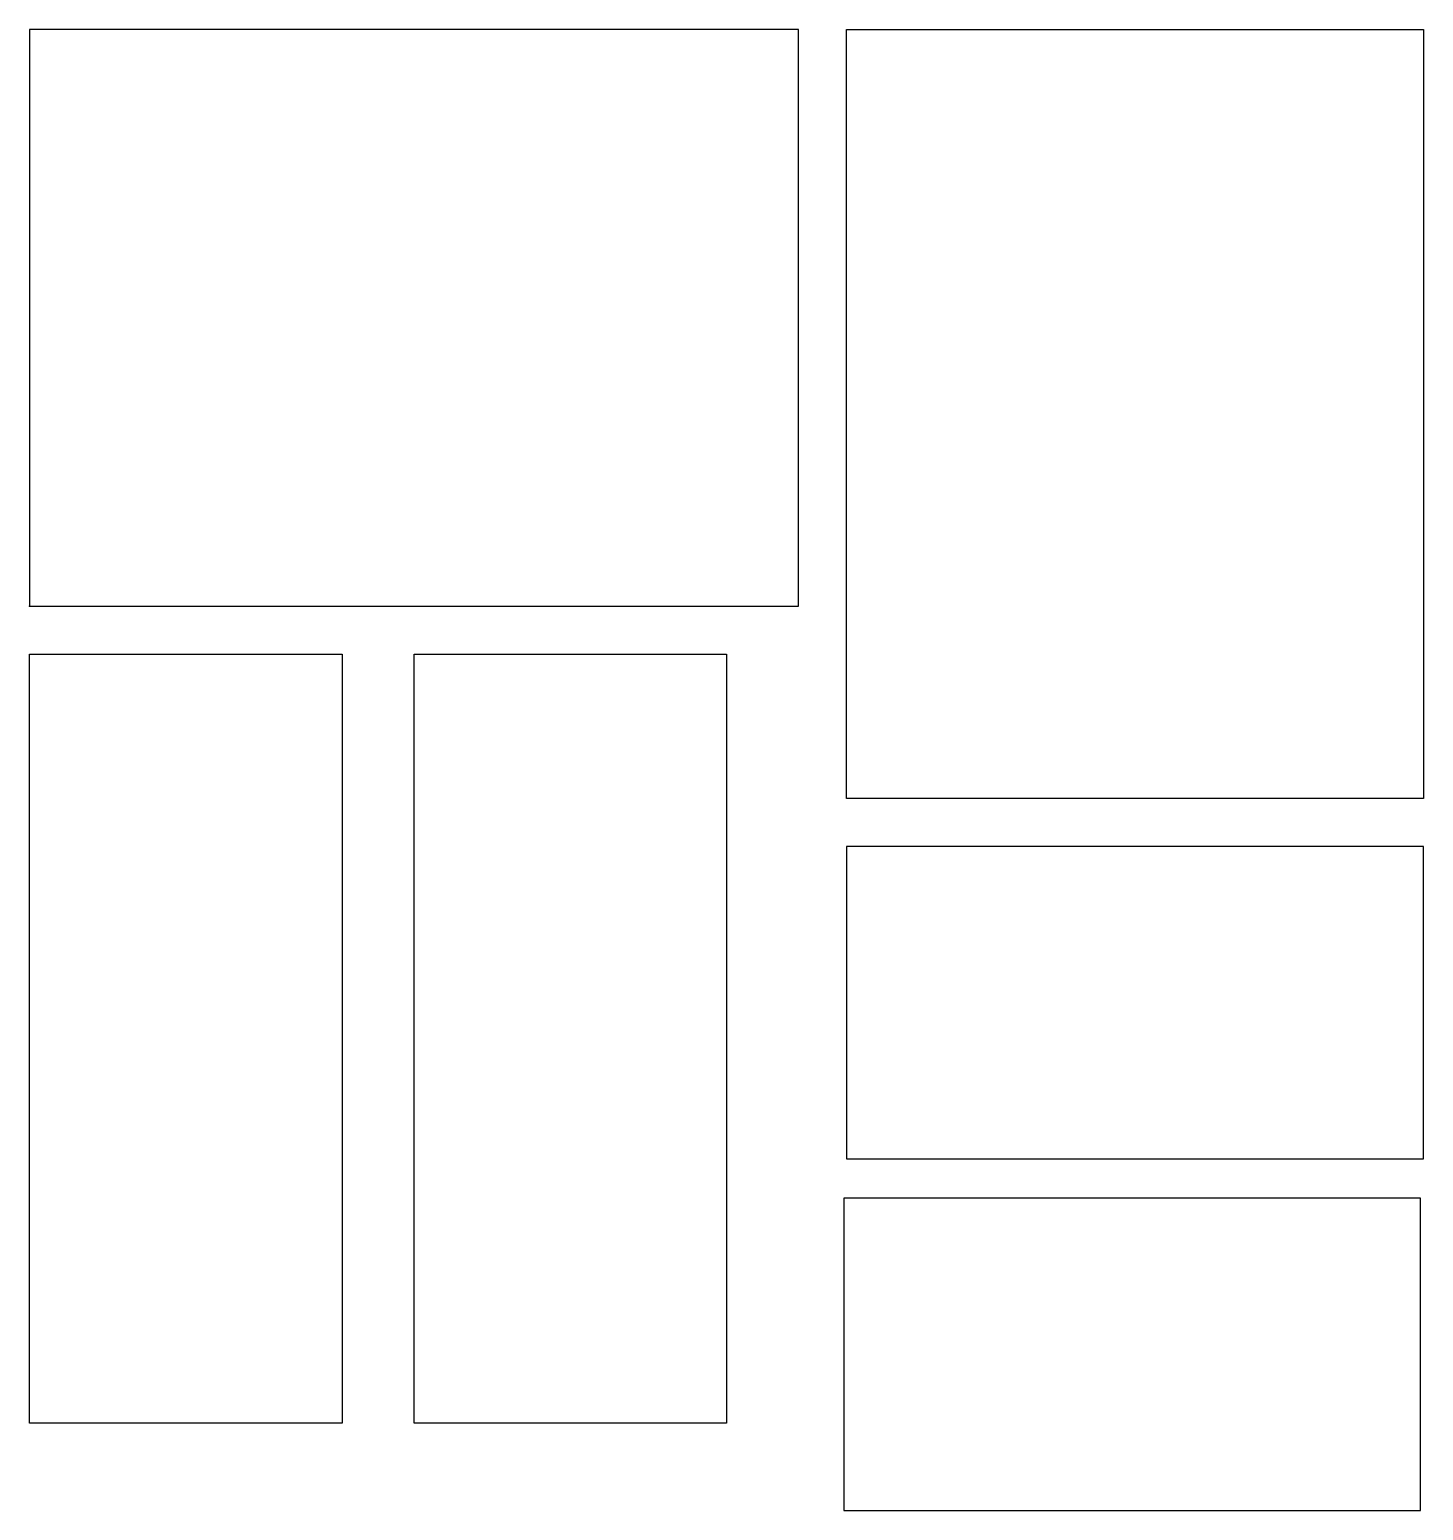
# Model space of a CAD drawing. Header units: centimetres. Extents: x 0 to 29, y -18.8 to 12.
import ezdxf

# ---------------------------------------------------------------- set-up
doc = ezdxf.new("R2010")
doc.units = ezdxf.units.CM
doc.header["$MEASUREMENT"] = 0
doc.layers.add('final_project_box_parts v1_Sketch1', color=7, linetype='Continuous')

msp = doc.modelspace()

# ---------------------------------------------------------------- linework, layer by layer
at = {"layer": 'final_project_box_parts v1_Sketch1'}
for p, q in [((0, 12), (0, 0)), ((16, 12), (0, 12)), ((16, 0), (16, 12)), ((17, -4), (17, 12)), ((17, 12), (29, 12)), ((29, 12), (29, -4)), ((0, 0), (16, 0)), ((0, -1), (6.5, -1)), ((0, -17), (0, -1)), ((6.5, -1), (6.5, -17)), ((8, -1), (14.5, -1)), ((8, -17), (8, -1)), ((14.5, -1), (14.5, -17)), ((29, -4), (17, -4)), ((17, -5), (17, -11.5)), ((29, -5), (17, -5)), ((29, -11.5), (29, -5)), ((17, -11.5), (29, -11.5)), ((16.942, -12.316), (16.942, -18.816)), ((28.942, -12.316), (16.942, -12.316)), ((28.942, -18.816), (28.942, -12.316)), ((6.5, -17), (0, -17)), ((14.5, -17), (8, -17)), ((16.942, -18.816), (28.942, -18.816))]:
    msp.add_line(p, q, dxfattribs=at)
msp.add_point((0, 0), dxfattribs=at)

doc.saveas('drawing.dxf')
